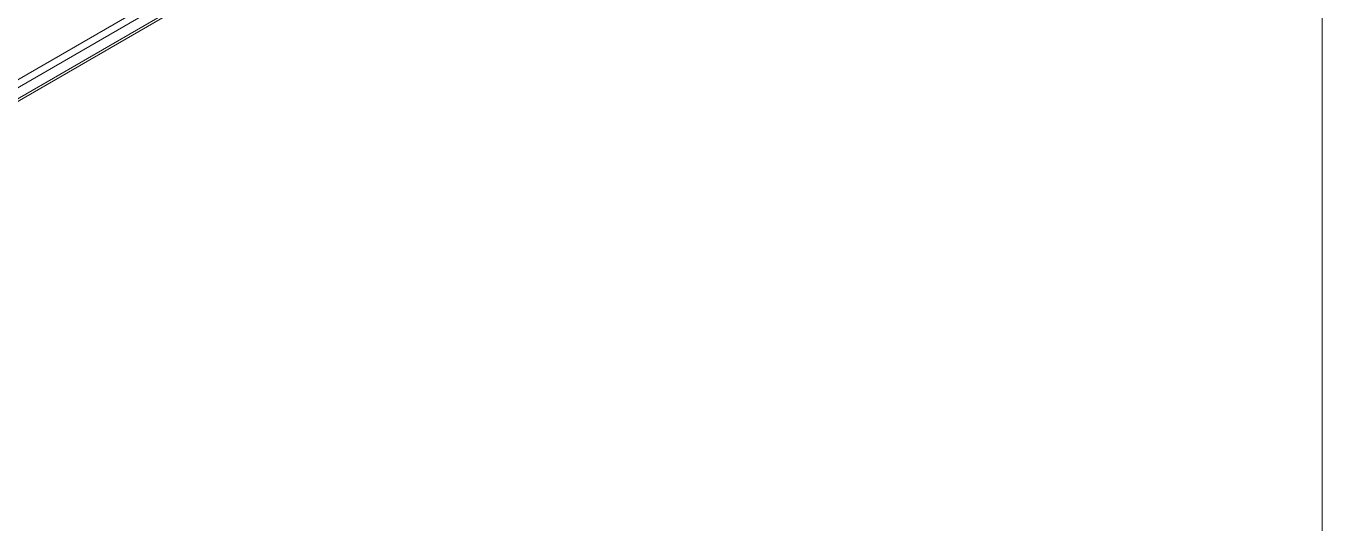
# Model space of a CAD drawing. Header units: inches. Extents: x 0.2 to 38.3, y 0.1 to 29.6.
# Drawn here: x 33.3 to 38.31, y 13.56 to 15.48 of the extents above; entities that cross this region are included whole.
import ezdxf

# ---------------------------------------------------------------- set-up
doc = ezdxf.new("R2010")
doc.units = ezdxf.units.IN
doc.header["$LTSCALE"] = 3.5
doc.header["$MEASUREMENT"] = 0

msp = doc.modelspace()

# ---------------------------------------------------------------- linework, layer by layer
at = {"color": 7, "linetype": 'Continuous', "lineweight": 0}
msp.add_line((38.3056, 0.1245), (38.3056, 29.5771), dxfattribs=at)
at = {"color": 7, "linetype": 'Continuous', "lineweight": 15}
for p, q in [((31.5952, 14.2383), (36.8751, 17.2863)), ((31.6083, 14.3189), (36.8119, 17.3228)), ((36.8384, 17.3074), (31.6211, 14.2956)), ((31.8424, 14.3709), (36.6629, 17.1537))]:
    msp.add_line(p, q, dxfattribs=at)

doc.saveas('drawing.dxf')
